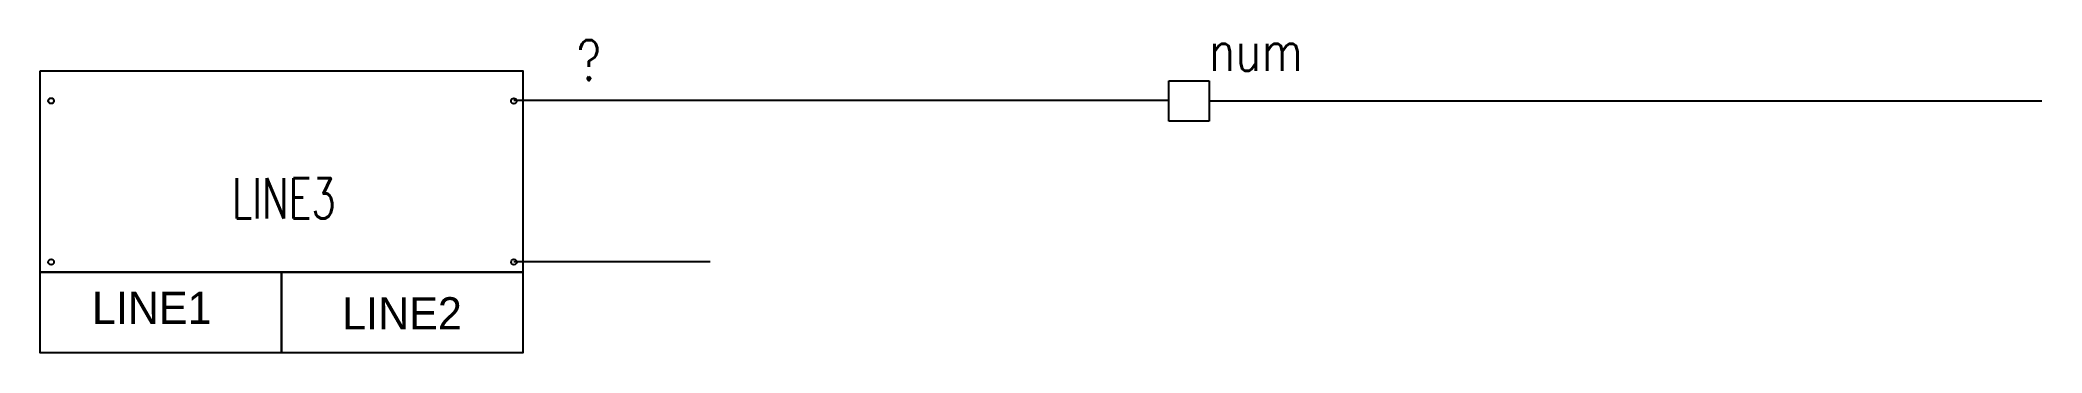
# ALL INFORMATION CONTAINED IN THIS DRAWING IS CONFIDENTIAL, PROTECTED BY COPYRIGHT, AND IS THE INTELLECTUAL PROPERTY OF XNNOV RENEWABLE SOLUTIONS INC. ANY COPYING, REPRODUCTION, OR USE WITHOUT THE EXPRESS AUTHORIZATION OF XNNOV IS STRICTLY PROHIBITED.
# Model space of a CAD drawing. Header units: inches. Extents: x 0 to 6.22, y 0.03 to 1.
import ezdxf
from ezdxf.enums import TextEntityAlignment as Align

# ---------------------------------------------------------------- set-up
doc = ezdxf.new("R2010")
doc.units = ezdxf.units.IN
doc.header["$MEASUREMENT"] = 0
for name, color, linetype in [('BRN_18', 36, 'Continuous'), ('SYMS', 7, 'Continuous'), ('TERMS', 123, 'Continuous'), ('WHT_18', 7, 'Continuous'), ('WIRENO', 92, 'Continuous'), ('WIRES', 7, 'Continuous')]:
    doc.layers.add(name, color=color, linetype=linetype)
doc.styles.add('WD', font='romans.shx')

# ---------------------------------------------------------------- blocks, each defined once
blk = doc.blocks.new('HDV1_SENSOR-CONN')
for points in [[(-1.4725, 0.0937), (0.0275, 0.0937), (0.0275, -0.5315), (-1.4725, -0.5315)], [(-1.4725, -0.5315), (-0.7225, -0.5315), (-0.7225, -0.7815), (-1.4725, -0.7815)], [(-0.7225, -0.5315), (0.0275, -0.5315), (0.0275, -0.7815), (-0.7225, -0.7815)]]:
    blk.add_lwpolyline(points, close=True)
for centre in [(-1.4382, 0.0004), (0, 0), (-1.4381, -0.4996), (0.0001, -0.4996)]:
    blk.add_circle(centre, 0.00874)
at = {"style": 'WD', "flags": 1}
for tag, p in [('X4TERM01', (-1.4382, 0.0004)), ('X1TERM03', (0, 0)), ('X4TERM02', (-1.4381, -0.4996)), ('X1TERM04', (0.0001, -0.4996))]:
    blk.add_attdef(tag, p, '', height=0.005, dxfattribs=at)
blk.add_attdef('TAG1', text='', height=0.15, dxfattribs=at).set_placement((-0.7226, -0.3746), align=Align.CENTER)
at = {"style": 'WD', "width": 0.7}
blk.add_attdef('DESC3', text='', height=0.125, dxfattribs=at).set_placement((-0.7152, -0.3647), align=Align.CENTER)
for tag, p in [('DESC1', (-1.1253, -0.5918)), ('DESC2', (-0.3476, -0.6088))]:
    blk.add_attdef(tag, text='', height=0.1).set_placement(p, align=Align.TOP_CENTER)
at = {"style": 'WD', "width": 0.7, "flags": 1}
blk.add_attdef('LOC', text='', height=0.025, dxfattribs=at).set_placement((-1.4375, -0.812), align=Align.CENTER)
blk = doc.blocks.new('HT0001')
for p, q in [((-0.0625, 0.0625), (0.0625, 0.0625)), ((-0.0625, -0.0625), (-0.0625, 0.0625)), ((0.0625, 0.0625), (0.0625, -0.0625)), ((0.0625, -0.0625), (-0.0625, -0.0625))]:
    blk.add_line(p, q)
at = {"style": 'WD'}
for tag, p, width in [('INST', (0.0625, 0.4196), 0.7), ('LOC', (0.0625, 0.25), 0.7), ('DESC1', (0.0499, -0.3851), 0.8)]:
    blk.add_attdef(tag, p, '', height=0.125, dxfattribs=dict(at, width=width))
at = {"linetype": 'Continuous', "style": 'WD'}
for tag, p, height, width, flags in [('TERM01', (0.0625, 0.0938), 0.125, 0.8, 8), ('TAGSTRIP', (0.0499, -0.2288), 0.125, 0.9, 8), ('CAT', (0.2132, -0.4063), 0.1094, 0.8, 1), ('DESC2', (0.0499, -0.5413), 0.125, 0.8, 8), ('DESC3', (0.0499, -0.6976), 0.125, 0.8, 8)]:
    blk.add_attdef(tag, p, '', height=height, dxfattribs=dict(at, width=width, flags=flags))
at = {"style": 'WD', "flags": 1}
for tag, p, height in [('X2TERM01', (0, 0.0625), 0.0125), ('X2PIN01', (0.0326, 0.0839), 0.0125), ('X4TERM01', (-0.0625, 0), 0.0125), ('X4TERMDESC01', (-0.0552, -0.0229), 0.025), ('X2TERMDESC01', (-0.006, 0.0287), 0.025), ('STRIPSEQ', (0, 0), 0.00125), ('X1TERMDESC01', (0.0393, 0.007), 0.025), ('X1TERM01', (0.0625, 0), 0.0125), ('X1PIN01', (0.0868, 0.0164), 0.0125), ('X4PIN01', (-0.1138, -0.0375), 0.0125), ('LINKTERM', (0, -0.0019), 0.00125), ('X8TERM01', (0, -0.0625), 0.0125), ('X8TERMDESC01', (0, -0.0535), 0.025), ('X8PIN01', (0.0256, -0.0962), 0.0125)]:
    blk.add_attdef(tag, p, '', height=height, dxfattribs=at)
at = {"linetype": 'Continuous', "style": 'WD', "width": 0.8, "flags": 1}
blk.add_attdef('MFG', text='', height=0.1094, dxfattribs=at).set_placement((0.0882, -0.4063), align=Align.RIGHT)
at = {"style": 'WD', "width": 0.7, "flags": 1}
blk.add_attdef('ASSYCODE', (0.0625, -0.2812), '', height=0.01, dxfattribs=at)
blk = doc.blocks.new('WD_WNH')
at = {"linetype": 'Continuous', "style": 'WD', "width": 0.8}
blk.add_attdef('WIRENO', text='', height=0.125, dxfattribs=at).set_placement((0, 0.0625), align=Align.CENTER)
at = {"style": 'WD', "flags": 1}
for tag, p in [('W01USER', (0, 0.0781)), ('W02USER', (0, 0.0703)), ('W03USER', (0, 0.0625)), ('W04USER', (0, 0.0547)), ('W05USER', (0, 0.0469)), ('W06USER', (0, 0.0391)), ('W07USER', (0, 0.0312)), ('W08USER', (0, 0.0234)), ('W09USER', (0, 0.0156)), ('W10USER', (0, 0.0078))]:
    blk.add_attdef(tag, text='', height=0.005, dxfattribs=at).set_placement(p, align=Align.CENTER)

msp = doc.modelspace()

# ---------------------------------------------------------------- linework, layer by layer
at = {"layer": 'BRN_18'}
msp.add_line((2.0826, 0.313), (1.4726, 0.313), dxfattribs=at)
at = {"layer": 'WHT_18'}
msp.add_line((3.6328, 0.812), (6.2208, 0.812), dxfattribs=at)
at = {"layer": 'WIRES'}
msp.add_line((3.5078, 0.8132), (1.4725, 0.8132), dxfattribs=at)

# ---------------------------------------------------------------- block references
at = {"layer": 'SYMS'}
ref = msp.add_blockref('HT0001', (3.5703, 0.812), dxfattribs=at)
ref.add_attrib('TERM01', 'num', (3.6328, 0.9057), dxfattribs={"layer": 'TERMS', "linetype": 'Continuous', "height": 0.125, "style": 'WD', "width": 0.8, "flags": 8})
msp.add_blockref('HDV1_SENSOR-CONN', (1.4725, 0.812), dxfattribs=at).add_auto_attribs({'DESC1': 'LINE1', 'DESC2': 'LINE2', 'DESC3': 'LINE3'})
at = {"layer": 'WIRENO'}
ref = msp.add_blockref('WD_WNH', (1.7056, 0.8132), dxfattribs=at)
ref.add_attrib('WIRENO', '?', dxfattribs={"linetype": 'Continuous', "height": 0.125, "style": 'WD', "width": 0.8}).set_placement((1.7056, 0.8757), align=Align.CENTER)

doc.saveas('drawing.dxf')
